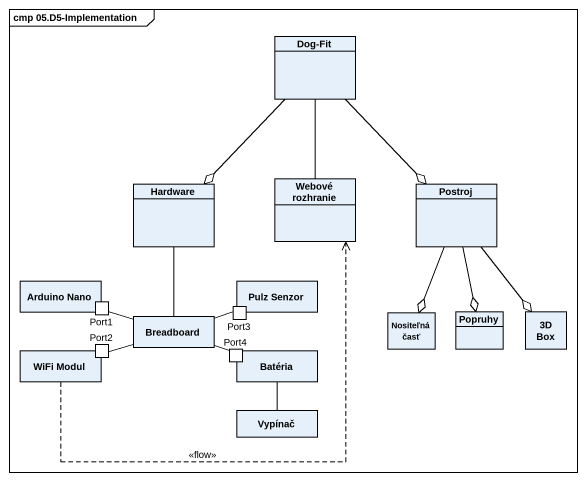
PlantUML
@startuml
mainframe cmp 05.D5-Implementation
allowmixing
hide circle
hide empty members
class "Dog-Fit" as Dog_Fit
class Hardware
class "Webové rozhranie" as Webové_rozhranie
class Postroj
rectangle "Arduino Nano" as Arduino_Nano {
  port Port1
}
rectangle "Pulz Senzor" as Pulz_Senzor {
  port Port3
}
class Breadboard
class "Nositeľná časť" as Nositeľná_časť
class Popruhy
class "3D Box" as c3D_Box
rectangle "WiFi Modul" as WiFi_Modul {
  port Port2
}
rectangle Batéria {
  port Port4
}
class Vypínač
Dog_Fit --o Hardware
Dog_Fit -- Webové_rozhranie
Dog_Fit --o Postroj
Postroj --o Nositeľná_časť
Postroj --o Popruhy
Postroj --o c3D_Box
Arduino_Nano -right- Breadboard
Pulz_Senzor -left- Breadboard
Breadboard -up- Hardware
WiFi_Modul .up.> Webové_rozhranie : <<flow>>
WiFi_Modul -right- Breadboard
Batéria -left- Breadboard
Vypínač -up- Batéria
@enduml
